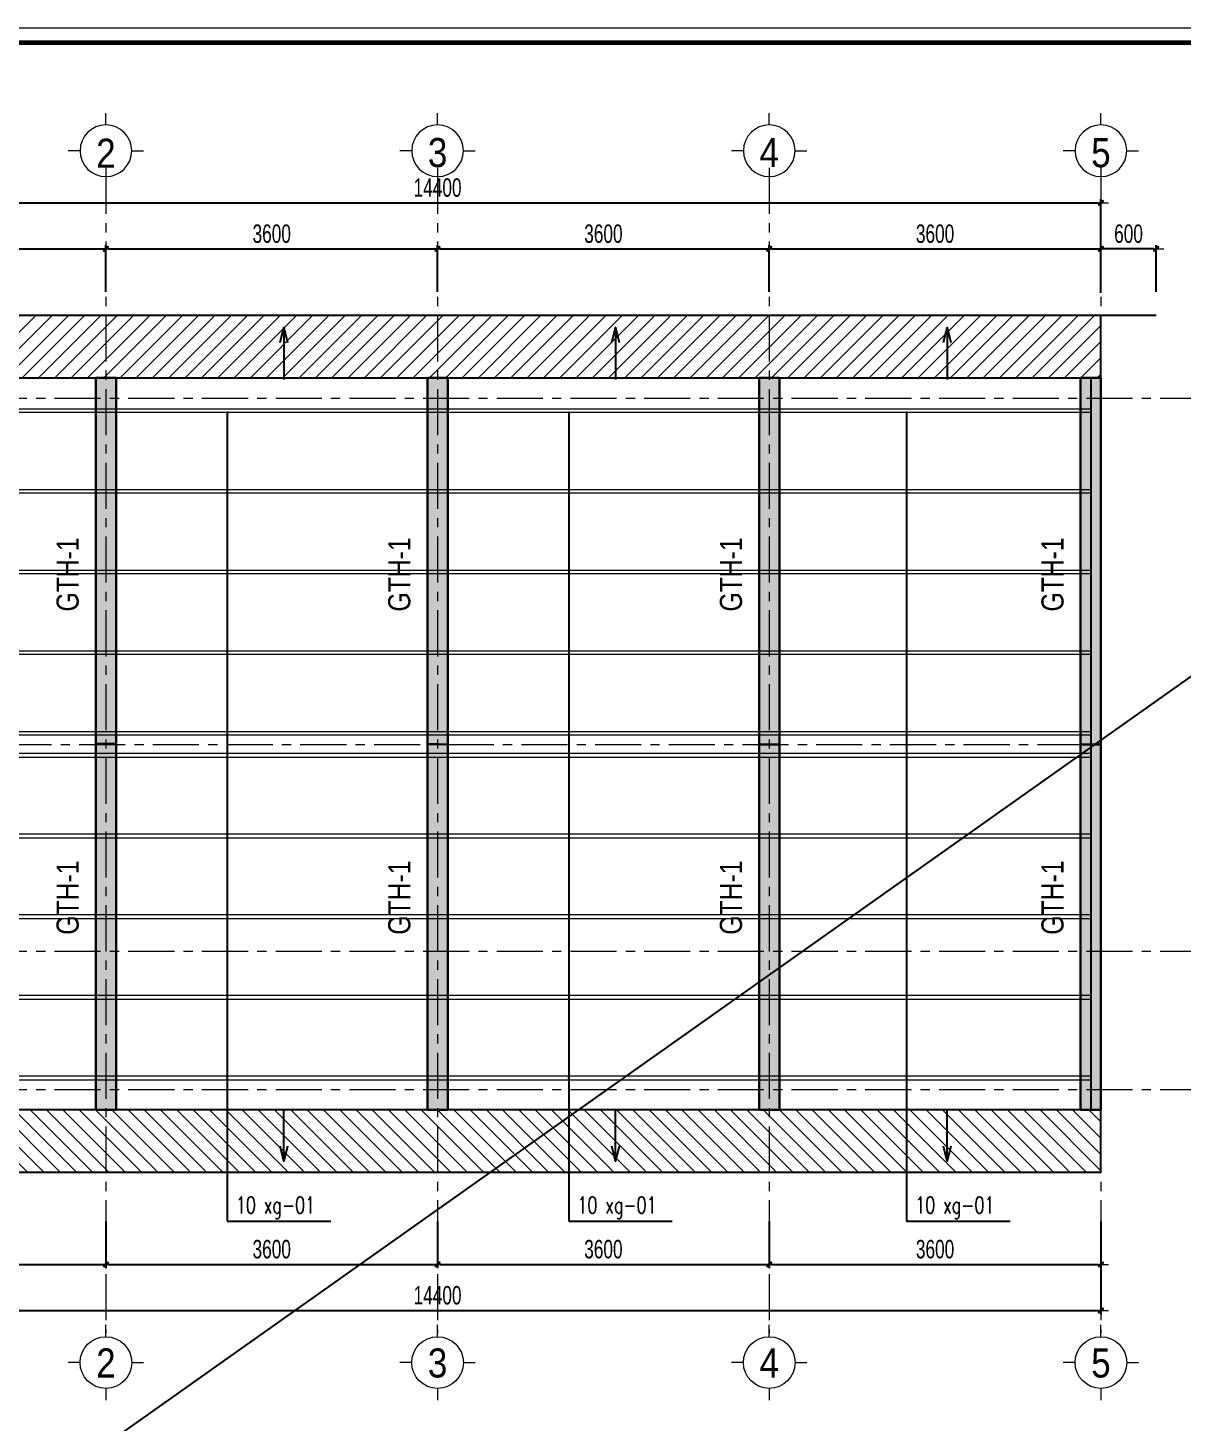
# Model space of a CAD drawing. Header units: millimetres. Extents: x -295047 to 263296, y -724756 to -308748.
# Drawn here: x 72721 to 85250, y -359730 to -344605 of the extents above; entities that cross this region are included whole.
import ezdxf
from ezdxf.enums import TextEntityAlignment as Align

# ---------------------------------------------------------------- set-up
doc = ezdxf.new("R2010")
doc.units = ezdxf.units.MM
doc.header["$MEASUREMENT"] = 0
doc.header["$PDMODE"] = 32
doc.linetypes.add('CENTERX2', pattern=[4, 2.5, -0.5, 0.5, -0.5])
doc.linetypes.add('DASHDOT', pattern=[1, 0.5, -0.25, 0, -0.25])
doc.layers.get('Defpoints').update_dxf_attribs({"color": 1})
doc.layers.add('KCS_Plotter', color=11, linetype='Continuous', plot=False)
for name, color, linetype, lineweight in [('Khungten_LCDI', 7, 'Continuous', 5), ('LC Dim', 8, 'Continuous', 18), ('LC Hatch', 252, 'Continuous', 9), ('LC ISO', 153, 'Continuous', 13), ('LC Net dam 1', 30, 'Continuous', 30), ('LC Net manh', 219, 'Continuous', 5), ('LC Net thay', 7, 'Continuous', 25), ('LC Net truc', 79, 'DASHDOT', 13), ('LC Text1', 3, 'Continuous', 20)]:
    doc.layers.add(name, color=color, linetype=linetype, lineweight=lineweight)
doc.styles.add('HOATBIF', font='hoatbif.shx', dxfattribs={"width": 0.7})
doc.styles.add('Khungten', font='VHAVAN.TTF', dxfattribs={"width": 0.9, "height": 5000})
doc.styles.add('LC 1', font='VHAVANB.TTF')
doc.styles.add('LC 3', font='vnsimli.shx', dxfattribs={"width": 0.75})
doc.styles.add('T2', font='VHARIAL.TTF', dxfattribs={"width": 0.8})
doc.styles.add('Title', font='VHBLACK.TTF', dxfattribs={"width": 0.8})
doc.dimstyles.new('DIM CHUAN', dxfattribs={"dimscale": 60, "dimtxt": 2.5, "dimasz": 0.35, "dimexe": 0.5, "dimexo": 0, "dimgap": 0.8, "dimtad": 1, "dimdec": 0, "dimzin": 0, "dimdsep": 46, "dimtxsty": 'HOATBIF', "dimblk1": 'DOT', "dimblk2": 'DOT', "dimsah": 1, "dimcen": -1, "dimdle": 1, "dimclrd": 256, "dimclre": 256, "dimclrt": 4, "dimadec": 3, "dimazin": 2, "dimtfac": 0.333333, "dimtdec": 0, "dimtix": 1, "dimtmove": 2, "dimatfit": 3, "dimldrblk": 'DOT', "dimfxl": 1, "dimtvp": 0.833333, "dimtolj": 1, "dimtzin": 0, "dimarcsym": 0})
doc.dimstyles.new('mb', dxfattribs={"dimscale": 71, "dimtxt": 2.5, "dimasz": 0.35, "dimexe": 0.5, "dimexo": 0, "dimgap": 0.8, "dimtad": 1, "dimdec": 0, "dimzin": 0, "dimdsep": 46, "dimtxsty": 'HOATBIF', "dimblk1": 'DOT', "dimblk2": 'DOT', "dimsah": 1, "dimcen": -1, "dimdle": 1, "dimclrd": 256, "dimclre": 256, "dimclrt": 4, "dimadec": 3, "dimazin": 2, "dimtfac": 0.333333, "dimtdec": 0, "dimtix": 1, "dimtmove": 2, "dimatfit": 3, "dimldrblk": 'DOT', "dimfxl": 1, "dimtvp": 0.833333, "dimtolj": 1, "dimtzin": 0, "dimarcsym": 0})

# ---------------------------------------------------------------- blocks, each defined once
blk = doc.blocks.new('DOT')
at = {"layer": 'LC Dim', "color": 4}
blk.add_line((-1, -1), (1, 1), dxfattribs=at)
at = {"layer": 'LC Dim'}
blk.add_line((-3, 0), (3, 0), dxfattribs=at)
at = {"layer": 'LC Dim', "color": 4}
blk.add_lwpolyline([(0.5, 1), (-1, -0.5), (-0.5, -1), (1, 0.5)], close=True, dxfattribs=at)
blk = doc.blocks.new('*D968')
at = {"layer": 'Defpoints', "color": 0, "ltscale": 2, "transparency": 16777216}
for p in [(69968, -357553), (84368, -357553), (84368, -358519)]:
    blk.add_point(p, dxfattribs=at)
at = {"layer": 'LC Dim', "lineweight": -2, "ltscale": 2, "transparency": 16777216}
for p, q in [((69968, -357553), (69968, -358559)), ((84368, -357553), (84368, -358559)), ((69996, -358519), (84340, -358519))]:
    blk.add_line(p, q, dxfattribs=at)
at = {"layer": 'LC Dim', "lineweight": -2, "ltscale": 2, "transparency": 16777216, "xscale": 28, "yscale": 28, "zscale": 28, "rotation": 180}
blk.add_blockref('DOT', (69968, -358519), dxfattribs=at)
at = {"layer": 'LC Dim', "lineweight": -2, "ltscale": 2, "transparency": 16777216, "xscale": 28, "yscale": 28, "zscale": 28}
blk.add_blockref('DOT', (84368, -358519), dxfattribs=at)
at = {"layer": 'LC Dim', "color": 4, "ltscale": 2, "transparency": 16777216, "insert": (77168, -358355), "char_height": 200, "attachment_point": 5, "style": 'HOATBIF'}
blk.add_mtext('\\A1;14400', dxfattribs=at)
blk = doc.blocks.new('_Dot')
at = {"color": 0, "linetype": 'ByBlock', "lineweight": -2}
blk.add_line((-0.5, 0), (-1, 0), dxfattribs=at)
at = {"color": 0, "linetype": 'ByBlock', "const_width": 0.5}
blk.add_lwpolyline([(-0.25, 0, 1), (0.25, 0, 1)], format="xyb", close=True, dxfattribs=at)
blk = doc.blocks.new('TTRUC')
at = {"layer": 'LC ISO'}
for p, q in [((0, 6.95), (0, 10.13)), ((-6.95, 0), (-10.13, 0)), ((6.95, 0), (10.13, 0)), ((0, -6.95), (0, -10.13))]:
    blk.add_line(p, q, dxfattribs=at)
at = {"layer": 'LC Net manh'}
blk.add_circle((0, 0), 6.95, dxfattribs=at)
blk = doc.blocks.new('*D971')
at = {"layer": 'Defpoints', "color": 0, "ltscale": 2, "transparency": 16777216}
for p in [(69968, -357553), (73568, -357553), (73568, -358019)]:
    blk.add_point(p, dxfattribs=at)
at = {"layer": 'LC Dim', "lineweight": -2, "ltscale": 2, "transparency": 16777216}
for p, q in [((69968, -357553), (69968, -358059)), ((73568, -357553), (73568, -358059)), ((69996, -358019), (73540, -358019))]:
    blk.add_line(p, q, dxfattribs=at)
at = {"layer": 'LC Dim', "lineweight": -2, "ltscale": 2, "transparency": 16777216, "xscale": 28, "yscale": 28, "zscale": 28, "rotation": 180}
blk.add_blockref('DOT', (69968, -358019), dxfattribs=at)
at = {"layer": 'LC Dim', "lineweight": -2, "ltscale": 2, "transparency": 16777216, "xscale": 28, "yscale": 28, "zscale": 28}
blk.add_blockref('DOT', (73568, -358019), dxfattribs=at)
at = {"layer": 'LC Dim', "color": 4, "ltscale": 2, "transparency": 16777216, "insert": (71768, -357855), "char_height": 200, "attachment_point": 5, "style": 'HOATBIF'}
blk.add_mtext('\\A1;3600', dxfattribs=at)
blk = doc.blocks.new('*D972')
at = {"layer": 'Defpoints', "color": 0, "ltscale": 2, "transparency": 16777216}
for p in [(73568, -357553), (77168, -357553), (77168, -358019)]:
    blk.add_point(p, dxfattribs=at)
at = {"layer": 'LC Dim', "lineweight": -2, "ltscale": 2, "transparency": 16777216}
for p, q in [((73568, -357553), (73568, -358059)), ((77168, -357553), (77168, -358059)), ((73596, -358019), (77140, -358019))]:
    blk.add_line(p, q, dxfattribs=at)
at = {"layer": 'LC Dim', "lineweight": -2, "ltscale": 2, "transparency": 16777216, "xscale": 28, "yscale": 28, "zscale": 28, "rotation": 180}
blk.add_blockref('DOT', (73568, -358019), dxfattribs=at)
at = {"layer": 'LC Dim', "lineweight": -2, "ltscale": 2, "transparency": 16777216, "xscale": 28, "yscale": 28, "zscale": 28}
blk.add_blockref('DOT', (77168, -358019), dxfattribs=at)
at = {"layer": 'LC Dim', "color": 4, "ltscale": 2, "transparency": 16777216, "insert": (75368, -357855), "char_height": 200, "attachment_point": 5, "style": 'HOATBIF'}
blk.add_mtext('\\A1;3600', dxfattribs=at)
blk = doc.blocks.new('lcdi KC')
at = {"layer": 'Defpoints', "lineweight": 0}
blk.add_lwpolyline([(-1200, -14850), (-1200, 14850), (40800, 14850), (40800, -14850)], close=True, dxfattribs=at)
at = {"layer": 'Khungten_LCDI', "color": 5, "lineweight": 60}
blk.add_lwpolyline([(0, -14650), (0, 14650), (40600, 14650), (40600, -14650)], close=True, dxfattribs=at)
at = {"color": 7, "style": 'Khungten', "width": 0.8}
for tag, p in [('REVISION', (39499, -10746)), ('NGAYHT', (39546, -11609))]:
    blk.add_attdef(tag, text='', height=200, dxfattribs=at).set_placement(p, align=Align.CENTER)
at = {"layer": 'LC Text1', "style": 'Title', "width": 1.485915}
for tag, p, p2 in [('TENBANVE1', (36913, -8886), (40339, -8886)), ('TENBANVE2', (36913, -9562), (40339, -9562))]:
    blk.add_attdef(tag, text='', height=250, dxfattribs=at).set_placement(p, p2, align=Align.FIT)
at = {"layer": 'LC Text1', "style": 'Title', "width": 0.7}
blk.add_attdef('SOBANVE', text='', height=250, dxfattribs=at).set_placement((39562, -13896), align=Align.CENTER)
blk = doc.blocks.new('*D981')
at = {"layer": 'Defpoints', "color": 0, "ltscale": 2, "transparency": 16777216}
for p in [(84368, -346503), (69968, -347469), (84368, -347469)]:
    blk.add_point(p, dxfattribs=at)
at = {"layer": 'LC Dim', "lineweight": -2, "ltscale": 2, "transparency": 16777216}
for p, q in [((69968, -347469), (69968, -346463)), ((69996, -346503), (84340, -346503)), ((84368, -347469), (84368, -346463))]:
    blk.add_line(p, q, dxfattribs=at)
at = {"layer": 'LC Dim', "lineweight": -2, "ltscale": 2, "transparency": 16777216, "xscale": 28, "yscale": 28, "zscale": 28, "rotation": 180}
blk.add_blockref('DOT', (69968, -346503), dxfattribs=at)
at = {"layer": 'LC Dim', "lineweight": -2, "ltscale": 2, "transparency": 16777216, "xscale": 28, "yscale": 28, "zscale": 28}
blk.add_blockref('DOT', (84368, -346503), dxfattribs=at)
at = {"layer": 'LC Dim', "color": 4, "ltscale": 2, "transparency": 16777216, "insert": (77168, -346339), "char_height": 200, "attachment_point": 5, "style": 'HOATBIF'}
blk.add_mtext('\\A1;14400', dxfattribs=at)
blk = doc.blocks.new('*D982')
at = {"layer": 'Defpoints', "color": 0, "ltscale": 2, "transparency": 16777216}
for p in [(73568, -347003), (69968, -347469), (73568, -347469)]:
    blk.add_point(p, dxfattribs=at)
at = {"layer": 'LC Dim', "lineweight": -2, "ltscale": 2, "transparency": 16777216}
for p, q in [((69968, -347469), (69968, -346963)), ((69996, -347003), (73540, -347003)), ((73568, -347469), (73568, -346963))]:
    blk.add_line(p, q, dxfattribs=at)
at = {"layer": 'LC Dim', "lineweight": -2, "ltscale": 2, "transparency": 16777216, "xscale": 28, "yscale": 28, "zscale": 28, "rotation": 180}
blk.add_blockref('DOT', (69968, -347003), dxfattribs=at)
at = {"layer": 'LC Dim', "lineweight": -2, "ltscale": 2, "transparency": 16777216, "xscale": 28, "yscale": 28, "zscale": 28}
blk.add_blockref('DOT', (73568, -347003), dxfattribs=at)
at = {"layer": 'LC Dim', "color": 4, "ltscale": 2, "transparency": 16777216, "insert": (71768, -346839), "char_height": 200, "attachment_point": 5, "style": 'HOATBIF'}
blk.add_mtext('\\A1;3600', dxfattribs=at)
blk = doc.blocks.new('*D983')
at = {"layer": 'Defpoints', "color": 0, "ltscale": 2, "transparency": 16777216}
for p in [(77168, -347003), (73568, -347469), (77168, -347469)]:
    blk.add_point(p, dxfattribs=at)
at = {"layer": 'LC Dim', "lineweight": -2, "ltscale": 2, "transparency": 16777216}
for p, q in [((73568, -347469), (73568, -346963)), ((73596, -347003), (77140, -347003)), ((77168, -347469), (77168, -346963))]:
    blk.add_line(p, q, dxfattribs=at)
at = {"layer": 'LC Dim', "lineweight": -2, "ltscale": 2, "transparency": 16777216, "xscale": 28, "yscale": 28, "zscale": 28, "rotation": 180}
blk.add_blockref('DOT', (73568, -347003), dxfattribs=at)
at = {"layer": 'LC Dim', "lineweight": -2, "ltscale": 2, "transparency": 16777216, "xscale": 28, "yscale": 28, "zscale": 28}
blk.add_blockref('DOT', (77168, -347003), dxfattribs=at)
at = {"layer": 'LC Dim', "color": 4, "ltscale": 2, "transparency": 16777216, "insert": (75368, -346839), "char_height": 200, "attachment_point": 5, "style": 'HOATBIF'}
blk.add_mtext('\\A1;3600', dxfattribs=at)
blk = doc.blocks.new('*D984')
at = {"layer": 'Defpoints', "color": 0, "ltscale": 2, "transparency": 16777216}
for p in [(84368, -347003), (84368, -347479), (84968, -347469)]:
    blk.add_point(p, dxfattribs=at)
at = {"layer": 'LC Dim', "lineweight": -2, "ltscale": 2, "transparency": 16777216}
for p, q in [((84368, -347479), (84368, -346963)), ((84940, -347003), (84396, -347003)), ((84968, -347469), (84968, -346963))]:
    blk.add_line(p, q, dxfattribs=at)
at = {"layer": 'LC Dim', "lineweight": -2, "ltscale": 2, "transparency": 16777216, "xscale": 28, "yscale": 28, "zscale": 28, "rotation": 180}
blk.add_blockref('DOT', (84368, -347003), dxfattribs=at)
at = {"layer": 'LC Dim', "lineweight": -2, "ltscale": 2, "transparency": 16777216, "xscale": 28, "yscale": 28, "zscale": 28}
blk.add_blockref('DOT', (84968, -347003), dxfattribs=at)
at = {"layer": 'LC Dim', "color": 4, "ltscale": 2, "transparency": 16777216, "insert": (84668, -346839), "char_height": 200, "attachment_point": 5, "style": 'HOATBIF'}
blk.add_mtext('\\A1;600', dxfattribs=at)
blk = doc.blocks.new('*D987')
at = {"layer": 'Defpoints', "color": 0, "ltscale": 2, "transparency": 16777216}
for p in [(77168, -357553), (80768, -357553), (80768, -358019)]:
    blk.add_point(p, dxfattribs=at)
at = {"layer": 'LC Dim', "lineweight": -2, "ltscale": 2, "transparency": 16777216}
for p, q in [((77168, -357553), (77168, -358059)), ((80768, -357553), (80768, -358059)), ((77196, -358019), (80740, -358019))]:
    blk.add_line(p, q, dxfattribs=at)
at = {"layer": 'LC Dim', "lineweight": -2, "ltscale": 2, "transparency": 16777216, "xscale": 28, "yscale": 28, "zscale": 28, "rotation": 180}
blk.add_blockref('DOT', (77168, -358019), dxfattribs=at)
at = {"layer": 'LC Dim', "lineweight": -2, "ltscale": 2, "transparency": 16777216, "xscale": 28, "yscale": 28, "zscale": 28}
blk.add_blockref('DOT', (80768, -358019), dxfattribs=at)
at = {"layer": 'LC Dim', "color": 4, "ltscale": 2, "transparency": 16777216, "insert": (78968, -357855), "char_height": 200, "attachment_point": 5, "style": 'HOATBIF'}
blk.add_mtext('\\A1;3600', dxfattribs=at)
blk = doc.blocks.new('*D988')
at = {"layer": 'Defpoints', "color": 0, "ltscale": 2, "transparency": 16777216}
for p in [(80768, -347003), (77168, -347469), (80768, -347469)]:
    blk.add_point(p, dxfattribs=at)
at = {"layer": 'LC Dim', "lineweight": -2, "ltscale": 2, "transparency": 16777216}
for p, q in [((77168, -347469), (77168, -346963)), ((77196, -347003), (80740, -347003)), ((80768, -347469), (80768, -346963))]:
    blk.add_line(p, q, dxfattribs=at)
at = {"layer": 'LC Dim', "lineweight": -2, "ltscale": 2, "transparency": 16777216, "xscale": 28, "yscale": 28, "zscale": 28, "rotation": 180}
blk.add_blockref('DOT', (77168, -347003), dxfattribs=at)
at = {"layer": 'LC Dim', "lineweight": -2, "ltscale": 2, "transparency": 16777216, "xscale": 28, "yscale": 28, "zscale": 28}
blk.add_blockref('DOT', (80768, -347003), dxfattribs=at)
at = {"layer": 'LC Dim', "color": 4, "ltscale": 2, "transparency": 16777216, "insert": (78968, -346839), "char_height": 200, "attachment_point": 5, "style": 'HOATBIF'}
blk.add_mtext('\\A1;3600', dxfattribs=at)
blk = doc.blocks.new('*D985')
at = {"layer": 'Defpoints', "color": 0, "ltscale": 2, "transparency": 16777216}
for p in [(80768, -357553), (84368, -357553), (84368, -358019)]:
    blk.add_point(p, dxfattribs=at)
at = {"layer": 'LC Dim', "lineweight": -2, "ltscale": 2, "transparency": 16777216}
for p, q in [((80768, -357553), (80768, -358059)), ((84368, -357553), (84368, -358059)), ((80796, -358019), (84340, -358019))]:
    blk.add_line(p, q, dxfattribs=at)
at = {"layer": 'LC Dim', "lineweight": -2, "ltscale": 2, "transparency": 16777216, "xscale": 28, "yscale": 28, "zscale": 28, "rotation": 180}
blk.add_blockref('DOT', (80768, -358019), dxfattribs=at)
at = {"layer": 'LC Dim', "lineweight": -2, "ltscale": 2, "transparency": 16777216, "xscale": 28, "yscale": 28, "zscale": 28}
blk.add_blockref('DOT', (84368, -358019), dxfattribs=at)
at = {"layer": 'LC Dim', "color": 4, "ltscale": 2, "transparency": 16777216, "insert": (82568, -357855), "char_height": 200, "attachment_point": 5, "style": 'HOATBIF'}
blk.add_mtext('\\A1;3600', dxfattribs=at)
blk = doc.blocks.new('*D986')
at = {"layer": 'Defpoints', "color": 0, "ltscale": 2, "transparency": 16777216}
for p in [(84368, -347003), (80768, -347469), (84368, -347469)]:
    blk.add_point(p, dxfattribs=at)
at = {"layer": 'LC Dim', "lineweight": -2, "ltscale": 2, "transparency": 16777216}
for p, q in [((80768, -347469), (80768, -346963)), ((80796, -347003), (84340, -347003)), ((84368, -347469), (84368, -346963))]:
    blk.add_line(p, q, dxfattribs=at)
at = {"layer": 'LC Dim', "lineweight": -2, "ltscale": 2, "transparency": 16777216, "xscale": 28, "yscale": 28, "zscale": 28, "rotation": 180}
blk.add_blockref('DOT', (80768, -347003), dxfattribs=at)
at = {"layer": 'LC Dim', "lineweight": -2, "ltscale": 2, "transparency": 16777216, "xscale": 28, "yscale": 28, "zscale": 28}
blk.add_blockref('DOT', (84368, -347003), dxfattribs=at)
at = {"layer": 'LC Dim', "color": 4, "ltscale": 2, "transparency": 16777216, "insert": (82568, -346839), "char_height": 200, "attachment_point": 5, "style": 'HOATBIF'}
blk.add_mtext('\\A1;3600', dxfattribs=at)
blk = doc.blocks.new('*U989')
at = {"layer": 'LC ISO', "ltscale": 2}
blk.add_lwpolyline([(7090, -20), (-7090, -20), (-7090, 20), (7090, 20)], close=True, dxfattribs=at)
blk = doc.blocks.new('*U990')
at = {"layer": 'LC Net dam 1', "color": 0, "linetype": 'ByBlock', "lineweight": -2, "transparency": 16777216}
for p in [(0, 0), (0, -875), (0, -1750), (0, -2625), (0, -3500)]:
    blk.add_blockref('*U989', p, dxfattribs=at)
blk = doc.blocks.new('*U991')
at = {"layer": 'LC ISO', "ltscale": 2}
blk.add_lwpolyline([(7090, -20), (-7090, -20), (-7090, 20), (7090, 20)], close=True, dxfattribs=at)
blk = doc.blocks.new('*U992')
at = {"layer": 'LC Net dam 1', "color": 0, "linetype": 'ByBlock', "lineweight": -2, "transparency": 16777216}
for p in [(0, 0), (0, -875), (0, -1750), (0, -2625), (0, -3500)]:
    blk.add_blockref('*U991', p, dxfattribs=at)

msp = doc.modelspace()

# ---------------------------------------------------------------- hatches: boundary and pattern name
at = {"layer": 'LC Hatch', "ltscale": 2}
h = msp.add_hatch(dxfattribs=at)
h.set_pattern_fill('ANSI31', color=256, scale=1000)
h.set_pattern_definition([(45, (133876.5, 252), (-88.388348, 88.388348), [])])
h.paths.add_polyline_path([(84368.3, -347722.4), (69968.3, -347722.4), (69968.3, -348402.4), (70078.3, -348402.4), (84258.3, -348402.4), (84258.3, -348732.4), (84258.3, -348402.4), (84368.3, -348402.4)])
h = msp.add_hatch(dxfattribs=at)
h.set_pattern_fill('BTCT', color=256, scale=35)
h.set_pattern_definition([(50, (2709, 0), (251.04106, -21.96325), [26.25, -288.75]), (355, (2709, 0), (-48.56297, 263.26725), [21, -231]), (100.4514, (2729.92, -1.83), (202.47828, 241.30384), [22.30907, -245.39974]), (46.1842, (2709, 70), (373.53437, -57.93166), [39.375, -433.125]), (96.6356, (2740.13, 65.17), (327.13195, 340.94125), [33.4636, -368.09955]), (351.1842, (2709, 70), (327.1317, 340.9415), [31.5, -346.5]), (21, (2744, 52.5), (208.91747, -140.91661), [26.25, -288.75]), (326, (2744, 52.5), (85.16037, 253.80252), [21, -231]), (71.4514, (2761.4, 40.76), (294.07792, 112.88567), [22.30907, -245.39974]), (37.5, (2709, 0), (4.25595, 116.512849), [0, -228.2, 0, -234.5, 0, -231.875]), (7.5, (2709, 0), (92.07434, 138.0441), [0, -133.7, 0, -222.95, 0, -88.375]), (327.5, (2630.95, 0), (186.837853, -7.894205), [0, -87.5, 0, -273, 0, -362.25]), (317.5, (2595.95, 0), (204.11516, 35.036744), [0, -113.75, 0, -181.3, 0, -257.25]), (45, (2709, 0), (-92.807765, 92.807765), []), (45, (2770.87, 0), (-92.807765, 92.807765), [])])
h.paths.add_polyline_path([(70188.3, -348402.4), (69968.3, -348402.4), (69968.3, -352377.4), (70188.3, -352377.4)])
h.paths.add_polyline_path([(70188.3, -352377.4), (69968.3, -352377.4), (69968.3, -356342.4), (70188.3, -356342.4)])
h.paths.add_polyline_path([(84368.3, -352377.4), (84148.3, -352377.4), (84148.3, -356342.4), (84368.3, -356342.4)])
h.paths.add_polyline_path([(84368.3, -348402.4), (84148.3, -348402.4), (84148.3, -352377.4), (84368.3, -352377.4)])
h = msp.add_hatch(dxfattribs=at)
h.set_pattern_fill('BTCT', color=256, scale=35)
h.set_pattern_definition([(50, (-523.5, 252), (251.04106, -21.96325), [26.25, -288.75]), (355, (-523.5, 252), (-48.56297, 263.26725), [21, -231]), (100.4514, (-502.58, 250.17), (202.47828, 241.30384), [22.30907, -245.39974]), (46.1842, (-523.5, 322), (373.53437, -57.93166), [39.375, -433.125]), (96.6356, (-492.37, 317.17), (327.13195, 340.94125), [33.4636, -368.09955]), (351.1842, (-523.5, 322), (327.1317, 340.9415), [31.5, -346.5]), (21, (-488.5, 304.5), (208.91747, -140.91661), [26.25, -288.75]), (326, (-488.5, 304.5), (85.16037, 253.80252), [21, -231]), (71.4514, (-471.1, 292.76), (294.07792, 112.88567), [22.30907, -245.39974]), (37.5, (-523.5, 252), (4.25595, 116.512849), [0, -228.2, 0, -234.5, 0, -231.875]), (7.5, (-523.5, 252), (92.07434, 138.0441), [0, -133.7, 0, -222.95, 0, -88.375]), (327.5, (-601.55, 252), (186.837853, -7.894205), [0, -87.5, 0, -273, 0, -362.25]), (317.5, (-636.55, 252), (204.11516, 35.036744), [0, -113.75, 0, -181.3, 0, -257.25]), (45, (-523.5, 252), (-92.807765, 92.807765), []), (45, (-461.63, 252), (-92.807765, 92.807765), [])])
h.paths.add_polyline_path([(77278.3, -348402.4), (77058.3, -348402.4), (77058.3, -356342.4), (77278.3, -356342.4)])
h.paths.add_polyline_path([(80658.3, -356342.4), (80878.3, -356342.4), (80878.3, -348402.4), (80658.3, -348402.4)])
h.paths.add_polyline_path([(73458.3, -356342.4), (73678.3, -356342.4), (73678.3, -348402.4), (73458.3, -348402.4)])
h = msp.add_hatch(dxfattribs=at)
h.set_pattern_fill('ANSI31', color=256, scale=1000, angle=90)
h.set_pattern_definition([(135, (133876.5, 252), (-88.388348, -88.388348), [])])
h.paths.add_polyline_path([(84368.3, -357022.4), (69968.3, -357022.4), (69968.3, -356342.4), (70078.3, -356342.4), (70078.3, -356242.4), (70078.3, -356342.4), (84258.3, -356342.4), (84258.3, -356022.4), (84258.3, -356342.4), (84368.3, -356342.4)])

# ---------------------------------------------------------------- linework, layer by layer
at = {"layer": 'KCS_Plotter', "ltscale": 2}
msp.add_line((61695.8, -368365.3), (95295.8, -344605.3), dxfattribs=at)
at = {"layer": 'LC Net dam 1'}
for p, q in [((73458.3, -348402.4), (73458.3, -356342.4)), ((73458.3, -348402.4), (73678.3, -348402.4)), ((73678.3, -356342.4), (73678.3, -348402.4)), ((77058.3, -348402.4), (77058.3, -356342.4)), ((77058.3, -348402.4), (77278.3, -348402.4)), ((77278.3, -356342.4), (77278.3, -348402.4)), ((80658.3, -348402.4), (80658.3, -356342.4)), ((80658.3, -348402.4), (80878.3, -348402.4)), ((80878.3, -356342.4), (80878.3, -348402.4)), ((84148.3, -348402.4), (84148.3, -356342.4)), ((84148.3, -348402.4), (84368.3, -348402.4)), ((84368.3, -356342.4), (84368.3, -348402.4)), ((73458.3, -356342.4), (73678.3, -356342.4)), ((77058.3, -356342.4), (77278.3, -356342.4)), ((80658.3, -356342.4), (80878.3, -356342.4)), ((84148.3, -356342.4), (84368.3, -356342.4))]:
    msp.add_line(p, q, dxfattribs=at)
at = {"layer": 'LC Net dam 1', "ltscale": 2}
for p, q in [((73458.3, -352372.4), (73678.3, -352372.4)), ((77058.3, -352372.4), (77278.3, -352377.4)), ((80658.3, -352377.4), (80878.3, -352377.4)), ((84148.3, -352377.4), (84368.3, -352377.4))]:
    msp.add_line(p, q, dxfattribs=at)
at = {"layer": 'LC Net thay'}
for p, q in [((69968.3, -347722.4), (84968.3, -347722.4)), ((84368.3, -357027.4), (84368.3, -347727.4)), ((69968.3, -348402.4), (84368.3, -348402.4)), ((84258.3, -348402.4), (84258.3, -354732.4)), ((84258.3, -354732.4), (84258.3, -356342.4)), ((73568.3, -356342.4), (69968.3, -356342.4)), ((77168.3, -356342.4), (73568.3, -356342.4)), ((84368.3, -356342.4), (77168.3, -356342.4)), ((84368.3, -357022.4), (69968.3, -357022.4))]:
    msp.add_line(p, q, dxfattribs=at)
at = {"layer": 'LC Net truc', "linetype": 'CENTERX2', "ltscale": 200}
for p, q in [((73568.3, -346123.3), (73568.3, -358764.5)), ((77168.3, -346123.3), (77168.3, -358764.5)), ((80768.3, -346123.3), (80768.3, -358764.5)), ((84368.3, -346123.3), (84368.3, -358764.5)), ((69011.1, -348622.4), (85938.8, -348622.4)), ((70078.3, -352377.4), (84258.3, -352377.4)), ((69011.1, -354622.4), (85938.8, -354622.4)), ((69011.1, -356122.4), (85938.8, -356122.4))]:
    msp.add_line(p, q, dxfattribs=at)

# ---------------------------------------------------------------- block references
at = {"layer": 'LC ISO', "xscale": -40.31376784078886, "yscale": 40.31376784078886, "zscale": 40.31376784078886, "rotation": 180}
for p in [(73568.3, -345938.3), (77168.3, -345938.3), (80768.3, -345938.3), (84368.3, -345938.3)]:
    msp.add_blockref('TTRUC', p, dxfattribs=at)
at = {"layer": 'LC ISO', "xscale": 40.31376784078886, "yscale": 40.31376784078886, "zscale": 40.31376784078886}
for p in [(73568.3, -359084), (77168.3, -359084), (80768.3, -359084), (84368.3, -359084)]:
    msp.add_blockref('TTRUC', p, dxfattribs=at)
at = {"layer": 'LC Net dam 1'}
msp.add_blockref('*U992', (77168.3, -348757.4), dxfattribs=at)
at = {"layer": 'LC Net dam 1', "xscale": -1, "rotation": 180}
msp.add_blockref('*U990', (77168.3, -355997.4), dxfattribs=at)
at = {"layer": 'LC Net thay', "xscale": 0.8, "yscale": 0.8, "zscale": 0.8}
msp.add_blockref('lcdi KC', (62655.8, -356485.3), dxfattribs=at)

# ---------------------------------------------------------------- texts
at = {"layer": 'LC Text1', "ltscale": 0.2, "style": 'LC 1', "width": 0.9}
for s, p in [('2', (73568.3, -346217.6)), ('3', (77168.3, -346209.9)), ('4', (80768.3, -346209.9)), ('5', (84368.3, -346211.6)), ('2', (73568.3, -359340.8)), ('3', (77168.3, -359340.8)), ('4', (80768.3, -359340.8)), ('5', (84368.3, -359340.8))]:
    msp.add_text(s, height=315.7, dxfattribs=at).set_placement(p, align=Align.BOTTOM_CENTER)
at = {"layer": 'LC Text1', "style": 'T2', "width": 0.8}
for p in [(73272.5, -350534.5), (76872.5, -350534.5), (80472.5, -350534.5), (83962.5, -350534.5), (73272.5, -354040.8), (76872.5, -354040.8), (80472.5, -354040.8), (83962.5, -354040.8)]:
    msp.add_text('gth-1', height=240, rotation=90, dxfattribs=at).set_placement(p, align=Align.CENTER)
at = {"layer": 'LC Text1', "color": 3, "style": 'LC 3', "width": 0.7}
for p in [(74979.1, -357466), (78686.1, -357466), (82352.6, -357466)]:
    msp.add_text('10 xg-01', height=181.33, dxfattribs=at).set_placement(p)

# ---------------------------------------------------------------- dimensions: what is measured, and where the dimension line sits
at = {"layer": 'LC Dim', "ltscale": 2}
for base, p1, p2, picture, middle in [((84368.3, -346503.4), (69968.3, -347469.3), (84368.3, -347469.3), '*D981', (77168.3, -346339.4)), ((73568.3, -347003.4), (69968.3, -347469.3), (73568.3, -347469.3), '*D982', (71768.3, -346839.4)), ((77168.3, -347003.4), (73568.3, -347469.3), (77168.3, -347469.3), '*D983', (75368.3, -346839.4)), ((80768.3, -347003.4), (77168.3, -347469.3), (80768.3, -347469.3), '*D988', (78968.3, -346839.4)), ((84368.3, -347003.4), (80768.3, -347469.3), (84368.3, -347469.3), '*D986', (82568.3, -346839.4)), ((84368.3, -347003.4), (84968.3, -347469.3), (84368.3, -347479.1), '*D984', (84668.3, -346839.4)), ((84368.3, -358518.8), (69968.3, -357552.9), (84368.3, -357552.9), '*D968', (77168.3, -358354.8)), ((73568.3, -358018.8), (69968.3, -357552.9), (73568.3, -357552.9), '*D971', (71768.3, -357854.8)), ((77168.3, -358018.8), (73568.3, -357552.9), (77168.3, -357552.9), '*D972', (75368.3, -357854.8)), ((80768.3, -358018.8), (77168.3, -357552.9), (80768.3, -357552.9), '*D987', (78968.3, -357854.8)), ((84368.3, -358018.8), (80768.3, -357552.9), (84368.3, -357552.9), '*D985', (82568.3, -357854.8))]:
    dim = msp.add_linear_dim(base=base, p1=p1, p2=p2, dimstyle='DIM CHUAN', override={"dimscale": 80}, dxfattribs=at)
    dim.commit()
    dim.dimension.update_dxf_attribs({"geometry": picture, "text_midpoint": middle})

# ---------------------------------------------------------------- leaders
for points in [[(75499.4, -347856.6), (75499.4, -348421.2)], [(79099.4, -347856.6), (79099.4, -348421.2)], [(82699.4, -347856.6), (82699.4, -348421.2)], [(75499.4, -356898.1), (75499.4, -356333.5)], [(79099.4, -356898.1), (79099.4, -356333.5)], [(82699.4, -356898.1), (82699.4, -356333.5)]]:
    msp.add_leader(points, dimstyle='DIM CHUAN', override={"dimscale": 80, "dimasz": 2, "dimldrblk": 'Open30'}, dxfattribs=at)
for points in [[(74885.5, -348777.4), (74885.5, -357550.5), (76008, -357550.5)], [(78592.5, -348777.4), (78592.5, -357550.5), (79715, -357550.5)], [(82259, -348777.4), (82259, -357550.5), (83381.5, -357550.5)], [(74885.5, -355994.5), (74885.5, -357550.5), (75935.6, -357550.5)], [(78592.5, -355994.5), (78592.5, -357550.5), (79642.6, -357550.5)], [(82259, -355994.5), (82259, -357550.5), (83309.1, -357550.5)]]:
    msp.add_leader(points, dimstyle='mb', dxfattribs=at)

doc.saveas('drawing.dxf')
